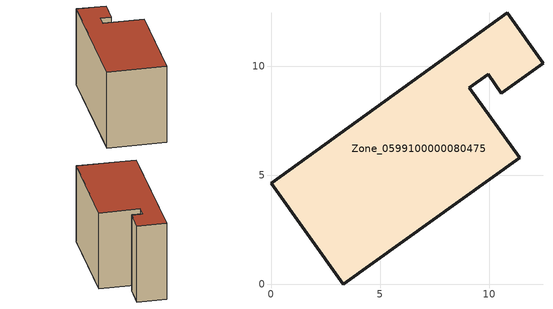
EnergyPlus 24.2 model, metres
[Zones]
Zone_0599100000080475
 floor ground (C_G): 3.31,0 0,4.63 10.83,12.44 12.47,10.13 10.56,8.76 9.95,9.62 9.1,9.01 11.4,5.8 z0
 wall outside (C_F): 9.95,9.62 10.56,8.76 12.47,10.13 10.83,12.44 0,4.63 3.31,0 11.4,5.8 9.1,9.01 9.95,9.62 z0:7.9
 roof outside (C_R): 3.31,0 11.4,5.8 9.1,9.01 9.95,9.62 10.56,8.76 12.47,10.13 10.83,12.44 0,4.63 z7.9
[BUILDING]
Pand.0599100000080475: North Axis=0; Terrain=City; Loads Convergence Tolerance Value=0.04; Temperature Convergence Tolerance Value=0.4; Solar Distribution=FullExterior; Maximum Number of Warmup Days=25; Minimum Number of Warmup Days=1
[Site:Location]
Rotterdam.The.Hague.AP_ZH_NLD Design_Conditions: Latitude=51.96; Longitude=4.45; Time Zone=1; Elevation=-4.5
[SITE:GROUNDTEMPERATURE:BUILDINGSURFACE]
18, 18, 18, 18, 18, 18, 18, 18, 18, 18, 18, 18
[MATERIAL] Thermal Absorptance=0.9; Solar Absorptance=0.7; Visible Absorptance=0.7
Name | Roughness | Thickness | Conductivity | Density | Specific Heat
G.TI.1975-1991 | MediumSmooth | 0.15 | 0.288461 | 540 | 1210
F.TI.1975-1991 | Rough | 0.3 | 0.230769 | 1920 | 840
R.TI.1975-1991 | MediumRough | 0.2 | 0.153846 | 1500 | 1000
[CONSTRUCTION]
C_G: G.TI.1975-1991
C_F: F.TI.1975-1991
C_R: R.TI.1975-1991
[ZONE]
Zone_0599100000080475: Type=1; Multiplier=1; Ceiling Height=Autocalculate; Volume=Autocalculate; Floor Area=autocalculate; Part of Total Floor Area=Yes
[ZONEINFILTRATION:DESIGNFLOWRATE]
Infil_Zone_0599100000080475: Zone or ZoneList or Space or SpaceList=Zone_0599100000080475; Schedule=AlwaysOn; Design Flow Rate Calculation Method=Flow/Area; Flow Rate per Floor Area=0.003; Constant Term Coefficient=1; Temperature Term Coefficient=0; Velocity Term Coefficient=0; Velocity Squared Term Coefficient=0
[HVACTEMPLATE:ZONE:IDEALLOADSAIRSYSTEM]
Zone_0599100000080475: Maximum Heating Supply Air Temperature=50; Minimum Cooling Supply Air Temperature=13; Maximum Heating Supply Air Humidity Ratio=0.0156; Minimum Cooling Supply Air Humidity Ratio=0.0077; Heating Limit=NoLimit; Cooling Limit=NoLimit; Dehumidification Control Type=ConstantSensibleHeatRatio; Cooling Sensible Heat Ratio=0.7; Dehumidification Setpoint=60; Humidification Control Type=None; Humidification Setpoint=30; Outdoor Air Method=None; Outdoor Air Flow Rate per Person=0.00944; Outdoor Air Flow Rate per Zone Floor Area=0; Outdoor Air Flow Rate per Zone=0; Demand Controlled Ventilation Type=None; Outdoor Air Economizer Type=NoEconomizer; Heat Recovery Type=None; Sensible Heat Recovery Effectiveness=0.7; Latent Heat Recovery Effectiveness=0.65
[ZONECONTROL:THERMOSTAT]
ThermostatControl_Zone_0599100000080475: Zone or ZoneList=Zone_0599100000080475; Control Type Schedule=DualSetpointControlType; Control 1=Thermostat_Zone_0599100000080475; Temperature Difference Between Cutout And Setpoint=0
[THERMOSTATSETPOINT:DUALSETPOINT]
Thermostat_Zone_0599100000080475: Heating Setpoint Temperature Schedule=HeatingSetpoint_Zone_0599100000080475; Cooling Setpoint Temperature Schedule=CoolingSetpoint_Zone_0599100000080475
[SCHEDULE:COMPACT]
HeatingSetpoint_Zone_0599100000080475: Through: 12/31, For: AllDays, Until: 24:00, 21
CoolingSetpoint_Zone_0599100000080475: Through: 12/31, For: AllDays, Until: 24:00, 24
DualSetpointControlType: Through: 12/31, For: AllDays, Until: 24:00, 4
AlwaysOn: Through: 12/31, For: AllDays, Until: 24:00, 1
